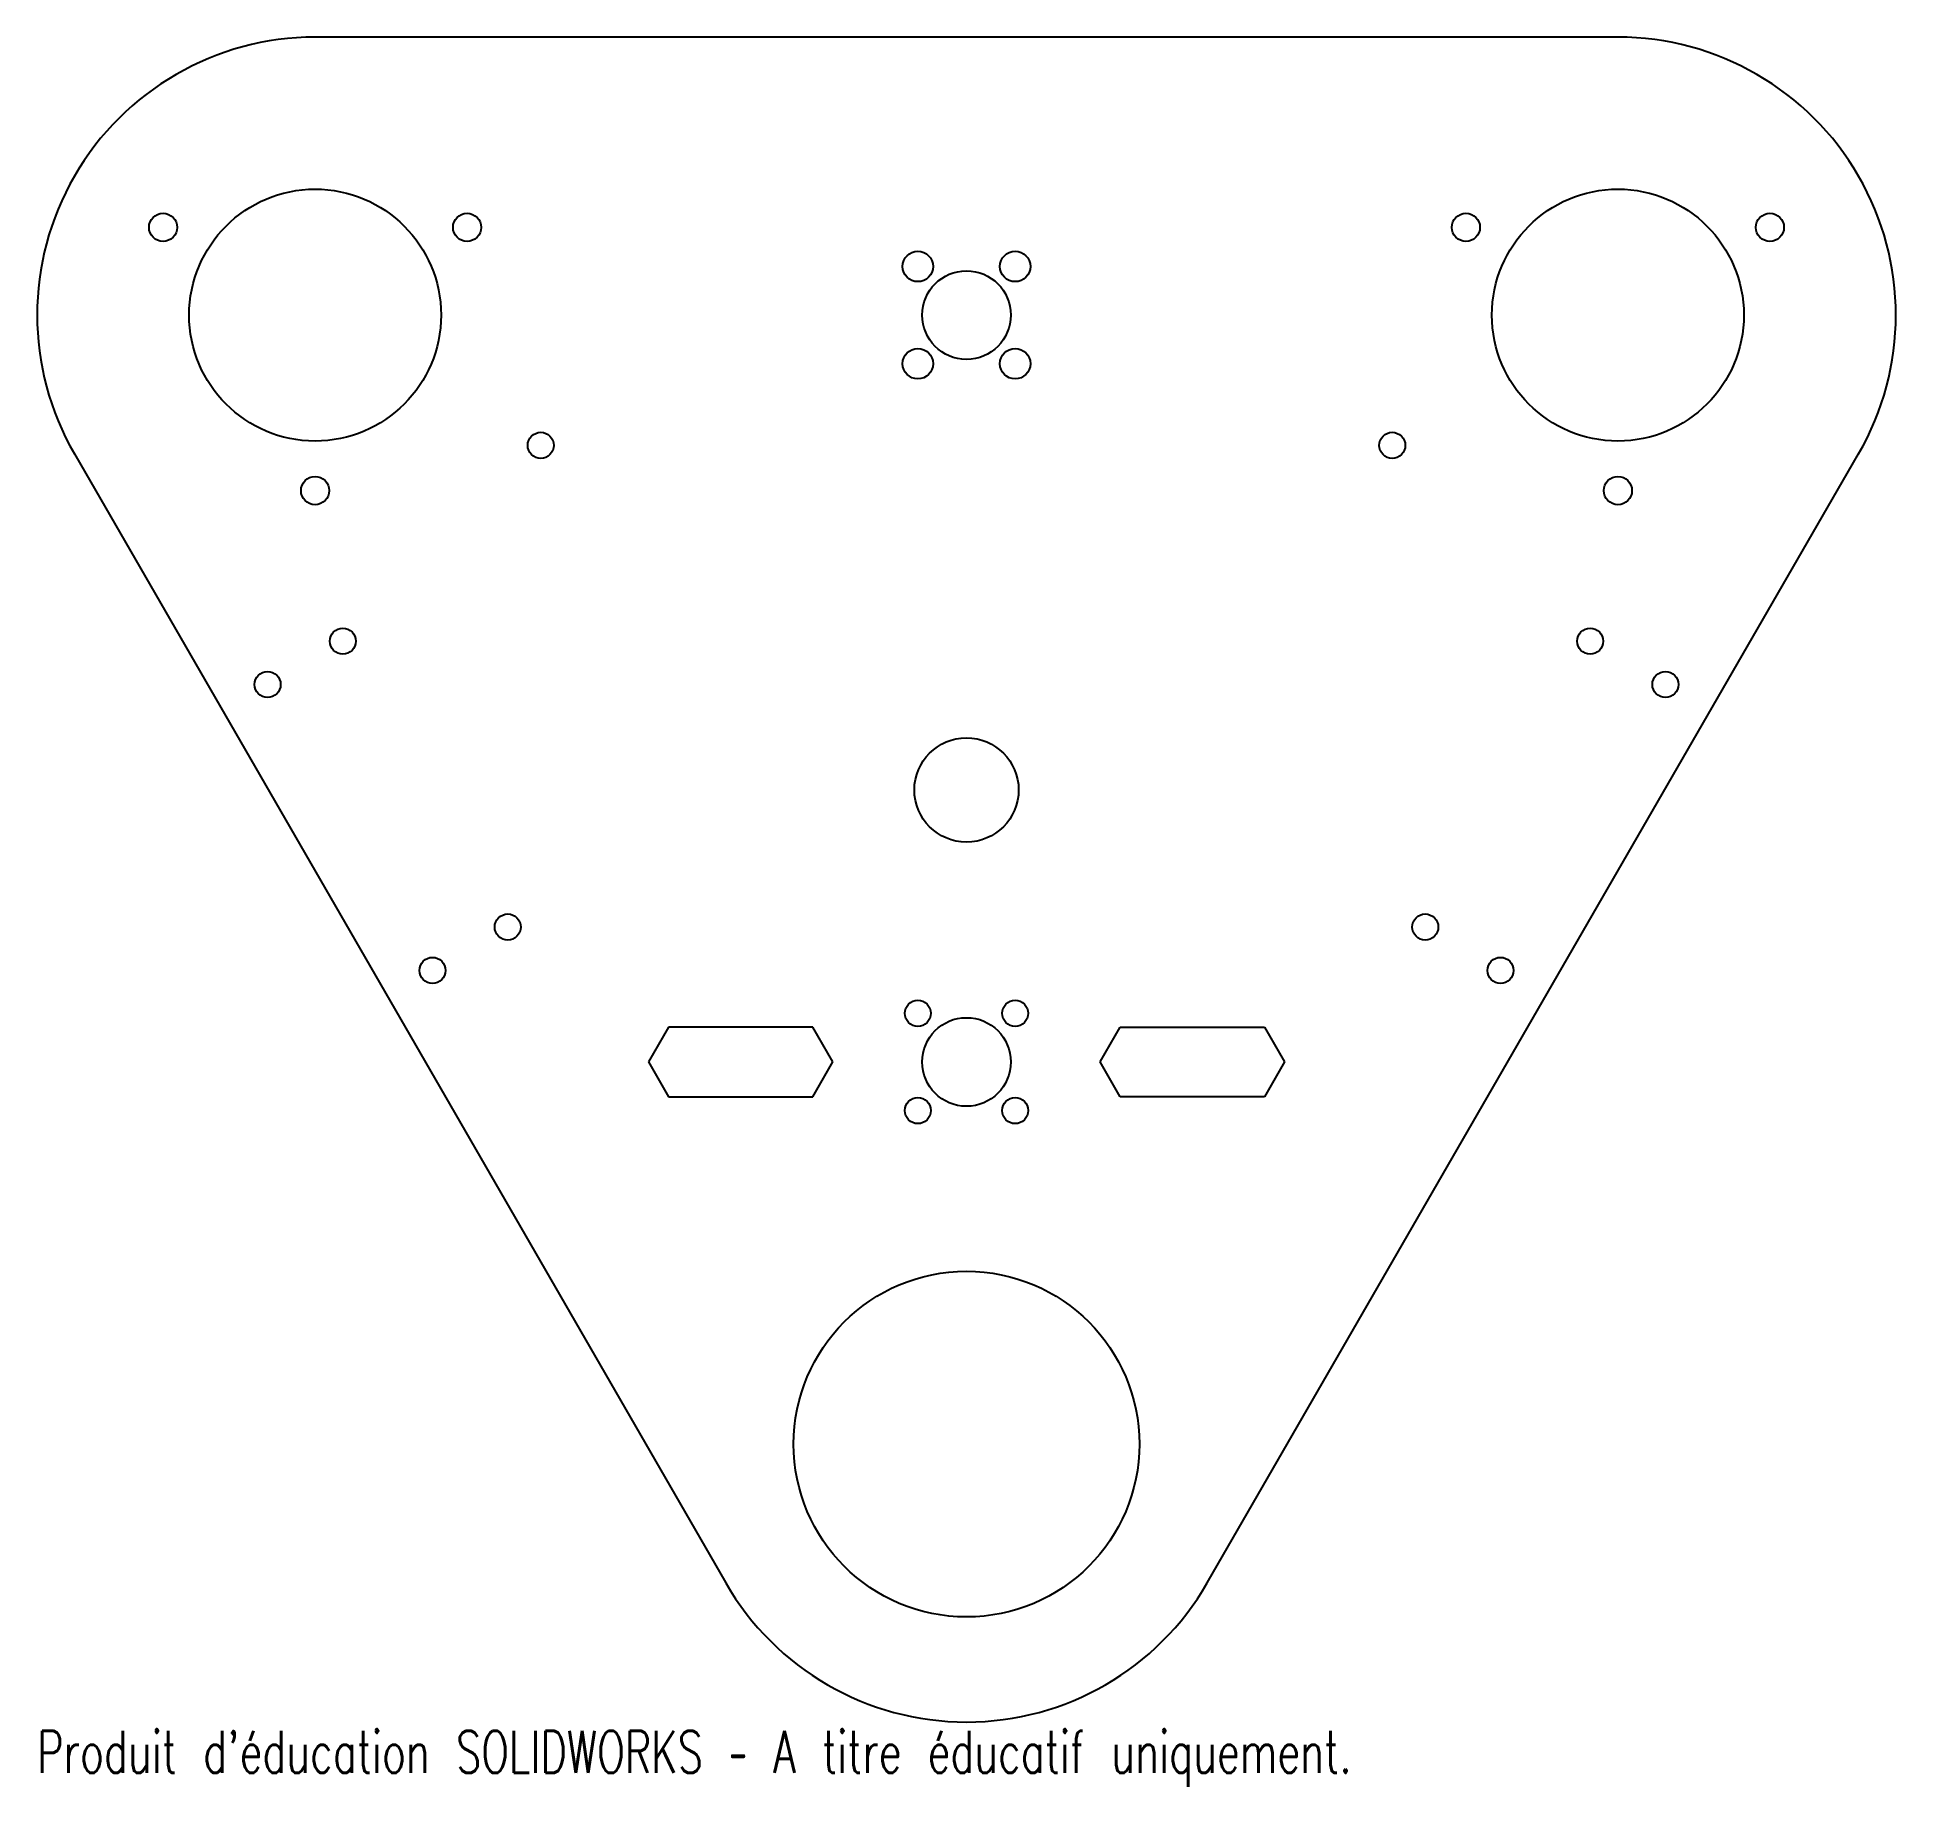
# Model space of a CAD drawing. Header units: millimetres. Extents: x -107 to 107, y -71 to 130.
import ezdxf

# ---------------------------------------------------------------- set-up
doc = ezdxf.new("R2010")
doc.units = ezdxf.units.MM
doc.styles.add('SLDTEXTSTYLE0', font='TXT', dxfattribs={"width": 0.7, "bigfont": 'bigfont'})

msp = doc.modelspace()

# ---------------------------------------------------------------- linework, layer by layer
at = {"color": 7, "linetype": 'Continuous', "lineweight": 25}
for p, q in [((75, 130), (-75, 130)), ((-102.72, 82.01), (-27.72, -47.99)), ((27.72, -47.99), (102.72, 82.01)), ((-34.31, 16), (-36.62, 12)), ((-17.69, 16), (-34.31, 16)), ((-15.38, 12), (-17.69, 16)), ((15.38, 12), (17.69, 16)), ((17.69, 16), (34.31, 16)), ((34.31, 16), (36.62, 12)), ((-36.62, 12), (-34.31, 8)), ((-17.69, 8), (-15.38, 12)), ((17.69, 8), (15.38, 12)), ((36.62, 12), (34.31, 8)), ((-34.31, 8), (-17.69, 8)), ((34.31, 8), (17.69, 8))]:
    msp.add_line(p, q, dxfattribs=at)
for centre, radius in [((-75, 98), 14.5), ((75, 98), 14.5), ((-92.5, 108.1), 1.62), ((-57.5, 108.1), 1.62), ((57.5, 108.1), 1.62), ((92.5, 108.1), 1.62), ((-5.6, 103.6), 1.75), ((5.6, 103.6), 1.75), ((0, 98), 5.1), ((-5.6, 92.4), 1.75), ((5.6, 92.4), 1.75), ((-49.02, 83), 1.5), ((49.02, 83), 1.5), ((-75, 77.79), 1.62), ((75, 77.79), 1.62), ((-71.81, 60.45), 1.5), ((71.81, 60.45), 1.5), ((-80.47, 55.46), 1.5), ((80.47, 55.46), 1.5), ((0, 43.32), 6), ((-52.82, 27.54), 1.5), ((52.82, 27.54), 1.5), ((-61.48, 22.54), 1.5), ((61.48, 22.54), 1.5), ((-5.6, 17.6), 1.5), ((5.6, 17.6), 1.5), ((0, 12), 5.1), ((-5.6, 6.4), 1.5), ((5.6, 6.4), 1.5), ((0, -32), 19.9)]:
    msp.add_circle(centre, radius, dxfattribs=at)
for centre, start, end in [((-75, 98), 90, 209.9816), ((75, 98), 330.0184, 90), ((0, -32), 209.9816, 330.0184)]:
    msp.add_arc(centre, 32, start, end, dxfattribs=at)

# ---------------------------------------------------------------- texts
at = {"color": 7, "linetype": 'Continuous', "insert": (-107, -65.02), "char_height": 4.8336, "attachment_point": 1, "style": 'SLDTEXTSTYLE0'}
msp.add_mtext("Produit d'éducation SOLIDWORKS – A titre éducatif uniquement.", dxfattribs=at)

doc.saveas('drawing.dxf')
